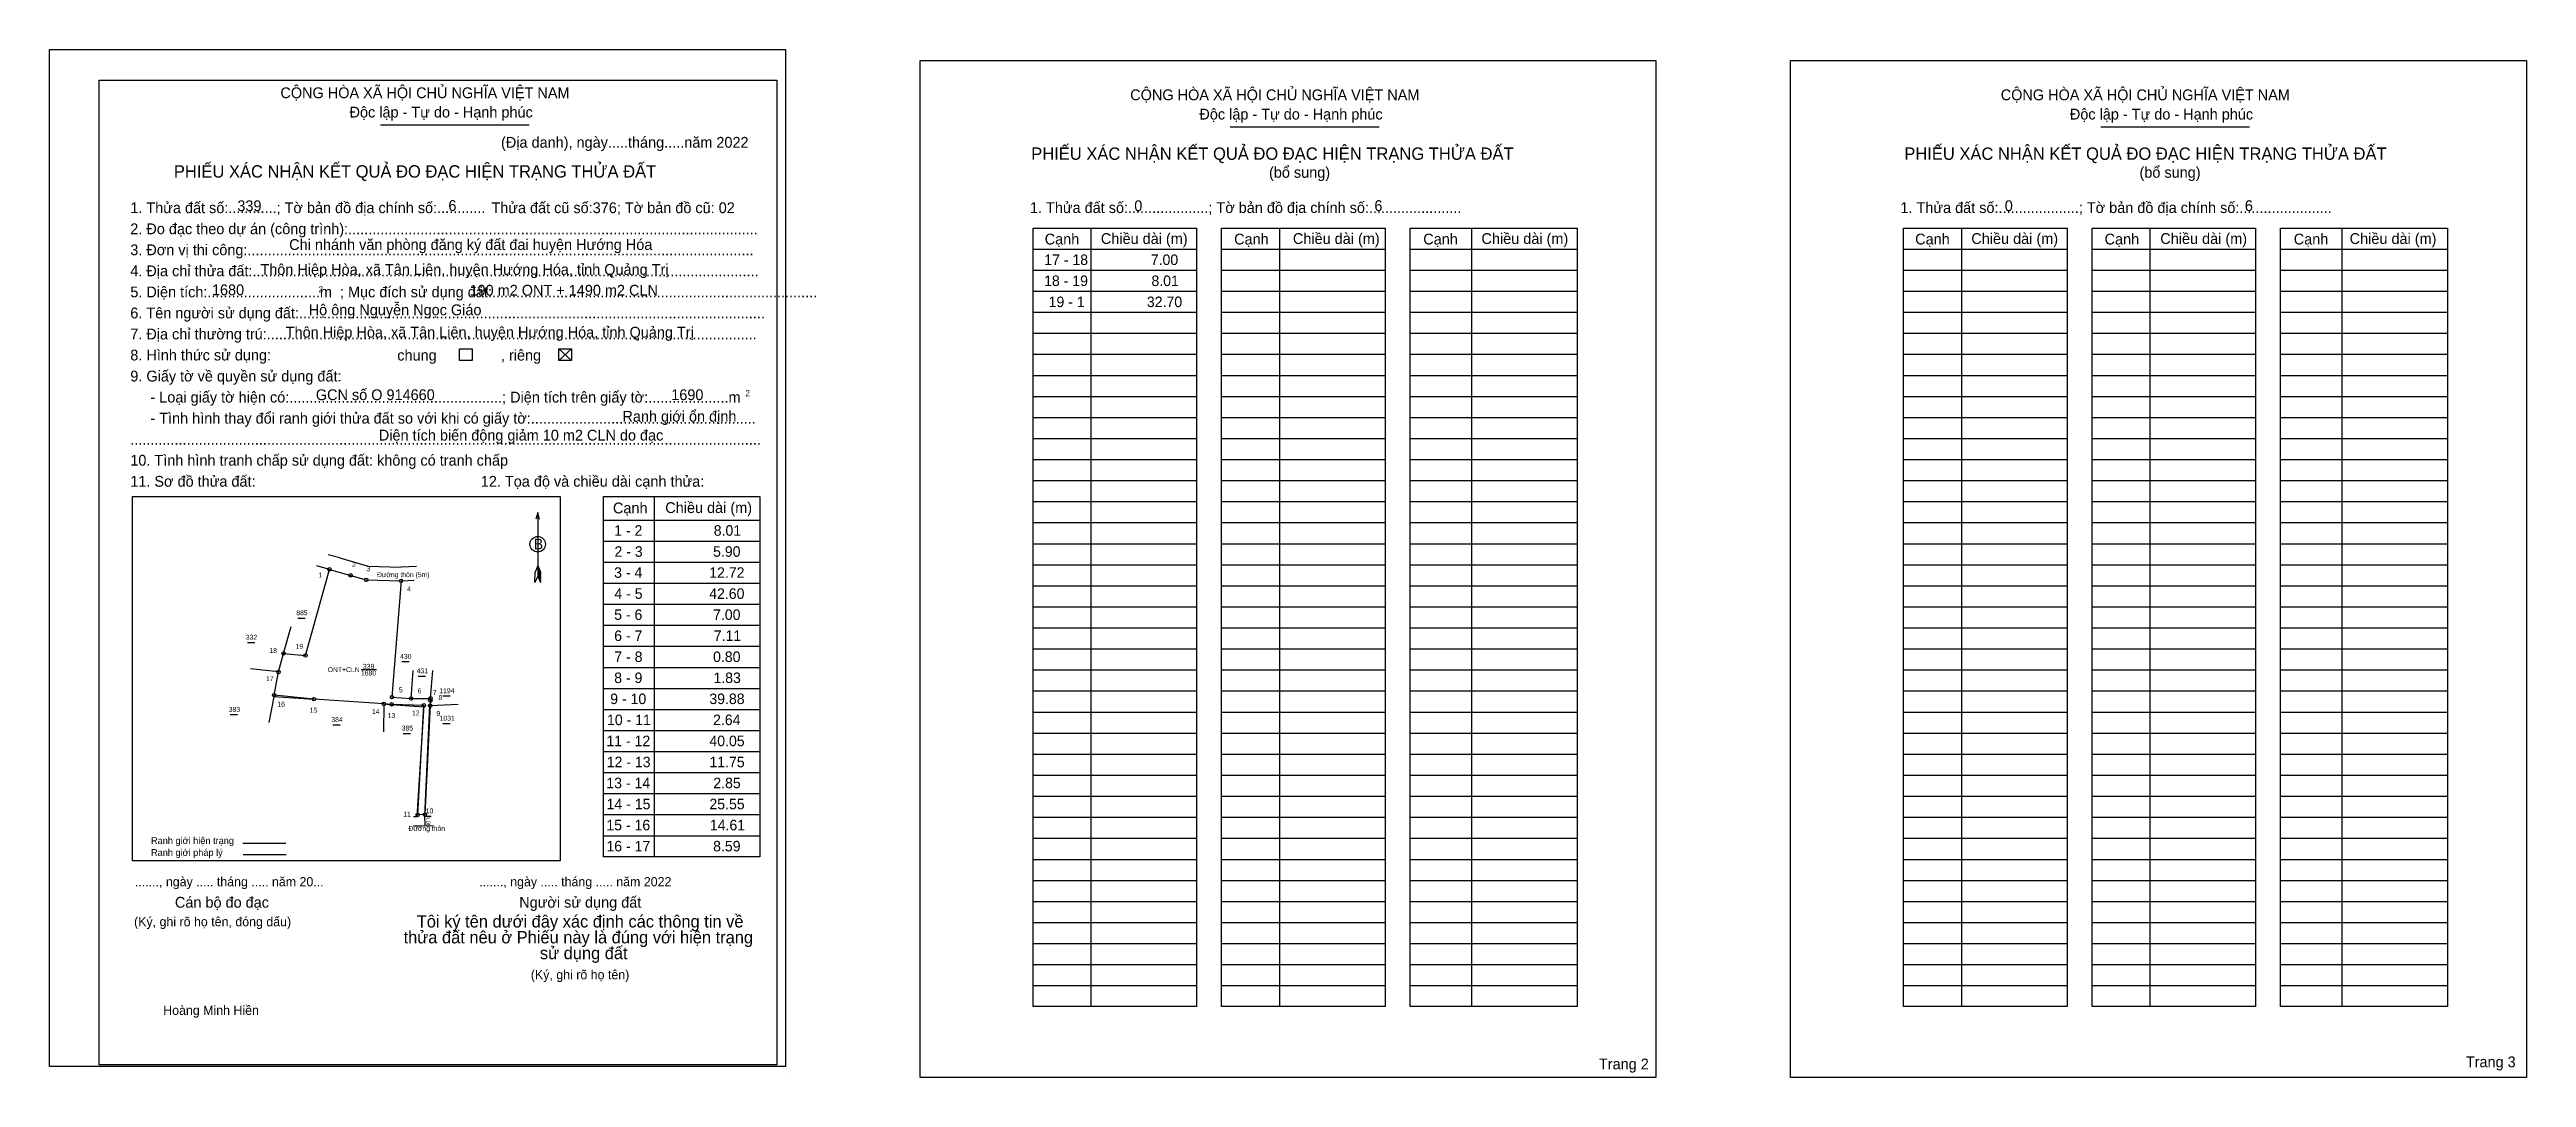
# Model space of a CAD drawing. Extents: x 549137 to 550041, y 1838268 to 1838644.
import ezdxf

# ---------------------------------------------------------------- set-up
doc = ezdxf.new("R2010")
doc.units = 0
for name, color, linetype in [('Level 1', 7, 'Continuous'), ('Level 10', 7, 'Continuous'), ('Level 11', 7, 'Continuous'), ('Level 13', 7, 'Continuous'), ('Level 18', 7, 'Continuous'), ('Level 2', 7, 'Continuous'), ('Level 23', 7, 'Continuous'), ('Level 27', 7, 'Continuous'), ('Level 29', 7, 'Continuous'), ('Level 3', 7, 'Continuous'), ('Level 36', 7, 'Continuous'), ('Level 48', 7, 'Continuous'), ('Level 5', 7, 'Continuous'), ('Level 50', 7, 'Continuous'), ('Level 52', 7, 'Continuous'), ('Level 6', 7, 'Continuous'), ('Level 63', 7, 'Continuous'), ('Level 9', 7, 'Continuous')]:
    doc.layers.add(name, color=color, linetype=linetype)

msp = doc.modelspace()

# ---------------------------------------------------------------- linework, layer by layer
at = {"layer": 'Level 1'}
for p, q in [((549137.08, 1838639.89), (549137.08, 1838639.89)), ((549454.82, 1838639.89), (549454.82, 1838639.89)), ((549257.87, 1838616.33), (549312.2, 1838616.33)), ((549568.08, 1838615.59), (549622.4, 1838615.59)), ((549885.82, 1838615.59), (549940.15, 1838615.59)), ((549496.07, 1838570.96), (549555.77, 1838570.96)), ((549517.21, 1838578.65), (549517.21, 1838294.2)), ((549564.89, 1838570.96), (549624.6, 1838570.96)), ((549586.03, 1838578.65), (549586.03, 1838294.2)), ((549633.72, 1838570.96), (549694.71, 1838570.96)), ((549656.14, 1838578.65), (549656.14, 1838294.2)), ((549813.81, 1838570.96), (549873.52, 1838570.96)), ((549834.95, 1838578.65), (549834.95, 1838294.2)), ((549882.64, 1838570.96), (549942.35, 1838570.96)), ((549903.78, 1838578.65), (549903.78, 1838294.2)), ((549951.46, 1838570.96), (550012.45, 1838570.96)), ((549973.88, 1838578.65), (549973.88, 1838294.2)), ((549496.07, 1838563.27), (549555.77, 1838563.27)), ((549564.89, 1838563.27), (549624.6, 1838563.27)), ((549633.72, 1838563.27), (549694.71, 1838563.27)), ((549813.81, 1838563.27), (549873.52, 1838563.27)), ((549882.64, 1838563.27), (549942.35, 1838563.27)), ((549951.46, 1838563.27), (550012.45, 1838563.27)), ((549496.07, 1838555.58), (549555.77, 1838555.58)), ((549564.89, 1838555.58), (549624.6, 1838555.58)), ((549633.72, 1838555.58), (549694.71, 1838555.58)), ((549813.81, 1838555.58), (549873.52, 1838555.58)), ((549882.64, 1838555.58), (549942.35, 1838555.58)), ((549951.46, 1838555.58), (550012.45, 1838555.58)), ((549496.07, 1838547.9), (549555.77, 1838547.9)), ((549564.89, 1838547.9), (549624.6, 1838547.9)), ((549633.72, 1838547.9), (549694.71, 1838547.9)), ((549813.81, 1838547.9), (549873.52, 1838547.9)), ((549882.64, 1838547.9), (549942.35, 1838547.9)), ((549951.46, 1838547.9), (550012.45, 1838547.9)), ((549322.98, 1838534.52), (549327.6, 1838530.21)), ((549322.98, 1838530.21), (549327.6, 1838534.52)), ((549496.07, 1838540.21), (549555.77, 1838540.21)), ((549564.89, 1838540.21), (549624.6, 1838540.21)), ((549633.72, 1838540.21), (549694.71, 1838540.21)), ((549813.81, 1838540.21), (549873.52, 1838540.21)), ((549882.64, 1838540.21), (549942.35, 1838540.21)), ((549951.46, 1838540.21), (550012.45, 1838540.21)), ((549496.07, 1838532.52), (549555.77, 1838532.52)), ((549564.89, 1838532.52), (549624.6, 1838532.52)), ((549633.72, 1838532.52), (549694.71, 1838532.52)), ((549813.81, 1838532.52), (549873.52, 1838532.52)), ((549882.64, 1838532.52), (549942.35, 1838532.52)), ((549951.46, 1838532.52), (550012.45, 1838532.52)), ((549496.07, 1838524.83), (549555.77, 1838524.83)), ((549496.07, 1838517.15), (549555.77, 1838517.15)), ((549564.89, 1838524.83), (549624.6, 1838524.83)), ((549564.89, 1838517.15), (549624.6, 1838517.15)), ((549633.72, 1838524.83), (549694.71, 1838524.83)), ((549633.72, 1838517.15), (549694.71, 1838517.15)), ((549813.81, 1838524.83), (549873.52, 1838524.83)), ((549813.81, 1838517.15), (549873.52, 1838517.15)), ((549882.64, 1838524.83), (549942.35, 1838524.83)), ((549882.64, 1838517.15), (549942.35, 1838517.15)), ((549951.46, 1838524.83), (550012.45, 1838524.83)), ((549951.46, 1838517.15), (550012.45, 1838517.15)), ((549496.07, 1838509.46), (549555.77, 1838509.46)), ((549564.89, 1838509.46), (549624.6, 1838509.46)), ((549633.72, 1838509.46), (549694.71, 1838509.46)), ((549813.81, 1838509.46), (549873.52, 1838509.46)), ((549882.64, 1838509.46), (549942.35, 1838509.46)), ((549951.46, 1838509.46), (550012.45, 1838509.46)), ((549496.07, 1838501.77), (549555.77, 1838501.77)), ((549564.89, 1838501.77), (549624.6, 1838501.77)), ((549633.72, 1838501.77), (549694.71, 1838501.77)), ((549813.81, 1838501.77), (549873.52, 1838501.77)), ((549882.64, 1838501.77), (549942.35, 1838501.77)), ((549951.46, 1838501.77), (550012.45, 1838501.77)), ((549496.07, 1838494.08), (549555.77, 1838494.08)), ((549564.89, 1838494.08), (549624.6, 1838494.08)), ((549633.72, 1838494.08), (549694.71, 1838494.08)), ((549813.81, 1838494.08), (549873.52, 1838494.08)), ((549882.64, 1838494.08), (549942.35, 1838494.08)), ((549951.46, 1838494.08), (550012.45, 1838494.08)), ((549167.34, 1838480.51), (549167.34, 1838480.51)), ((549357.74, 1838480.55), (549357.74, 1838348.96)), ((549496.07, 1838486.39), (549555.77, 1838486.39)), ((549564.89, 1838486.39), (549624.6, 1838486.39)), ((549633.72, 1838486.39), (549694.71, 1838486.39)), ((549813.81, 1838486.39), (549873.52, 1838486.39)), ((549882.64, 1838486.39), (549942.35, 1838486.39)), ((549951.46, 1838486.39), (550012.45, 1838486.39)), ((549315.27, 1838474.76), (549315.27, 1838451.51)), ((549339.29, 1838471.96), (549396.31, 1838471.96)), ((549496.07, 1838478.71), (549555.77, 1838478.71)), ((549496.07, 1838471.02), (549555.77, 1838471.02)), ((549564.89, 1838478.71), (549624.6, 1838478.71)), ((549564.89, 1838471.02), (549624.6, 1838471.02)), ((549633.72, 1838478.71), (549694.71, 1838478.71)), ((549633.72, 1838471.02), (549694.71, 1838471.02)), ((549813.81, 1838478.71), (549873.52, 1838478.71)), ((549813.81, 1838471.02), (549873.52, 1838471.02)), ((549882.64, 1838478.71), (549942.35, 1838478.71)), ((549882.64, 1838471.02), (549942.35, 1838471.02)), ((549951.46, 1838478.71), (550012.45, 1838478.71)), ((549951.46, 1838471.02), (550012.45, 1838471.02)), ((549339.29, 1838464.28), (549396.31, 1838464.28)), ((549496.07, 1838463.33), (549555.77, 1838463.33)), ((549564.89, 1838463.33), (549624.6, 1838463.33)), ((549633.72, 1838463.33), (549694.71, 1838463.33)), ((549813.81, 1838463.33), (549873.52, 1838463.33)), ((549882.64, 1838463.33), (549942.35, 1838463.33)), ((549951.46, 1838463.33), (550012.45, 1838463.33)), ((549314.24, 1838449.14), (549314.29, 1838452.98)), ((549315.27, 1838455.35), (549314.29, 1838452.98)), ((549315.27, 1838455.35), (549316.25, 1838452.98)), ((549315.27, 1838455.02), (549316.25, 1838452.64)), ((549315.27, 1838454.69), (549316.25, 1838452.3)), ((549315.27, 1838454.35), (549316.27, 1838451.96)), ((549315.27, 1838454.01), (549316.27, 1838451.61)), ((549315.27, 1838453.67), (549316.27, 1838451.26)), ((549315.27, 1838453.34), (549316.27, 1838450.92)), ((549315.27, 1838453.01), (549316.28, 1838450.57)), ((549316.29, 1838449.14), (549316.25, 1838452.98)), ((549339.29, 1838456.59), (549396.31, 1838456.59)), ((549496.07, 1838455.64), (549555.77, 1838455.64)), ((549564.89, 1838455.64), (549624.6, 1838455.64)), ((549633.72, 1838455.64), (549694.71, 1838455.64)), ((549813.81, 1838455.64), (549873.52, 1838455.64)), ((549882.64, 1838455.64), (549942.35, 1838455.64)), ((549951.46, 1838455.64), (550012.45, 1838455.64)), ((549315.27, 1838451.51), (549314.24, 1838449.14)), ((549315.27, 1838452.67), (549316.28, 1838450.23)), ((549315.27, 1838452.34), (549316.28, 1838449.88)), ((549315.27, 1838452.01), (549316.29, 1838449.55)), ((549315.27, 1838451.51), (549316.29, 1838449.14)), ((549339.29, 1838448.9), (549396.31, 1838448.9)), ((549496.07, 1838447.96), (549555.77, 1838447.96)), ((549564.89, 1838447.96), (549624.6, 1838447.96)), ((549633.72, 1838447.96), (549694.71, 1838447.96)), ((549813.81, 1838447.96), (549873.52, 1838447.96)), ((549882.64, 1838447.96), (549942.35, 1838447.96)), ((549951.46, 1838447.96), (550012.45, 1838447.96)), ((549339.29, 1838441.21), (549396.31, 1838441.21)), ((549496.07, 1838440.27), (549555.77, 1838440.27)), ((549564.89, 1838440.27), (549624.6, 1838440.27)), ((549633.72, 1838440.27), (549694.71, 1838440.27)), ((549813.81, 1838440.27), (549873.52, 1838440.27)), ((549882.64, 1838440.27), (549942.35, 1838440.27)), ((549951.46, 1838440.27), (550012.45, 1838440.27)), ((549339.29, 1838433.53), (549396.31, 1838433.53)), ((549339.29, 1838425.84), (549396.31, 1838425.84)), ((549496.07, 1838432.58), (549555.77, 1838432.58)), ((549564.89, 1838432.58), (549624.6, 1838432.58)), ((549633.72, 1838432.58), (549694.71, 1838432.58)), ((549813.81, 1838432.58), (549873.52, 1838432.58)), ((549882.64, 1838432.58), (549942.35, 1838432.58)), ((549951.46, 1838432.58), (550012.45, 1838432.58)), ((549339.29, 1838418.15), (549396.31, 1838418.15)), ((549496.07, 1838424.89), (549555.77, 1838424.89)), ((549496.07, 1838417.21), (549555.77, 1838417.21)), ((549564.89, 1838424.89), (549624.6, 1838424.89)), ((549564.89, 1838417.21), (549624.6, 1838417.21)), ((549633.72, 1838424.89), (549694.71, 1838424.89)), ((549633.72, 1838417.21), (549694.71, 1838417.21)), ((549813.81, 1838424.89), (549873.52, 1838424.89)), ((549813.81, 1838417.21), (549873.52, 1838417.21)), ((549882.64, 1838424.89), (549942.35, 1838424.89)), ((549882.64, 1838417.21), (549942.35, 1838417.21)), ((549951.46, 1838424.89), (550012.45, 1838424.89)), ((549951.46, 1838417.21), (550012.45, 1838417.21)), ((549339.29, 1838410.46), (549396.31, 1838410.46)), ((549496.07, 1838409.52), (549555.77, 1838409.52)), ((549564.89, 1838409.52), (549624.6, 1838409.52)), ((549633.72, 1838409.52), (549694.71, 1838409.52)), ((549813.81, 1838409.52), (549873.52, 1838409.52)), ((549882.64, 1838409.52), (549942.35, 1838409.52)), ((549951.46, 1838409.52), (550012.45, 1838409.52)), ((549339.29, 1838402.78), (549396.31, 1838402.78)), ((549496.07, 1838401.83), (549555.77, 1838401.83)), ((549564.89, 1838401.83), (549624.6, 1838401.83)), ((549633.72, 1838401.83), (549694.71, 1838401.83)), ((549813.81, 1838401.83), (549873.52, 1838401.83)), ((549882.64, 1838401.83), (549942.35, 1838401.83)), ((549951.46, 1838401.83), (550012.45, 1838401.83)), ((549339.29, 1838395.09), (549396.31, 1838395.09)), ((549496.07, 1838394.14), (549555.77, 1838394.14)), ((549564.89, 1838394.14), (549624.6, 1838394.14)), ((549633.72, 1838394.14), (549694.71, 1838394.14)), ((549813.81, 1838394.14), (549873.52, 1838394.14)), ((549882.64, 1838394.14), (549942.35, 1838394.14)), ((549951.46, 1838394.14), (550012.45, 1838394.14)), ((549339.29, 1838387.4), (549396.31, 1838387.4)), ((549496.07, 1838386.45), (549555.77, 1838386.45)), ((549564.89, 1838386.45), (549624.6, 1838386.45)), ((549633.72, 1838386.45), (549694.71, 1838386.45)), ((549813.81, 1838386.45), (549873.52, 1838386.45)), ((549882.64, 1838386.45), (549942.35, 1838386.45)), ((549951.46, 1838386.45), (550012.45, 1838386.45)), ((549339.29, 1838379.71), (549396.31, 1838379.71)), ((549339.29, 1838372.02), (549396.31, 1838372.02)), ((549496.07, 1838378.77), (549555.77, 1838378.77)), ((549564.89, 1838378.77), (549624.6, 1838378.77)), ((549633.72, 1838378.77), (549694.71, 1838378.77)), ((549813.81, 1838378.77), (549873.52, 1838378.77)), ((549882.64, 1838378.77), (549942.35, 1838378.77)), ((549951.46, 1838378.77), (550012.45, 1838378.77)), ((549339.29, 1838364.34), (549396.31, 1838364.34)), ((549496.07, 1838371.08), (549555.77, 1838371.08)), ((549496.07, 1838363.39), (549555.77, 1838363.39)), ((549564.89, 1838371.08), (549624.6, 1838371.08)), ((549564.89, 1838363.39), (549624.6, 1838363.39)), ((549633.72, 1838371.08), (549694.71, 1838371.08)), ((549633.72, 1838363.39), (549694.71, 1838363.39)), ((549813.81, 1838371.08), (549873.52, 1838371.08)), ((549813.81, 1838363.39), (549873.52, 1838363.39)), ((549882.64, 1838371.08), (549942.35, 1838371.08)), ((549882.64, 1838363.39), (549942.35, 1838363.39)), ((549951.46, 1838371.08), (550012.45, 1838371.08)), ((549951.46, 1838363.39), (550012.45, 1838363.39)), ((549339.29, 1838356.65), (549396.31, 1838356.65)), ((549496.07, 1838355.7), (549555.77, 1838355.7)), ((549564.89, 1838355.7), (549624.6, 1838355.7)), ((549633.72, 1838355.7), (549694.71, 1838355.7)), ((549813.81, 1838355.7), (549873.52, 1838355.7)), ((549882.64, 1838355.7), (549942.35, 1838355.7)), ((549951.46, 1838355.7), (550012.45, 1838355.7)), ((549323.49, 1838347.49), (549323.49, 1838347.49)), ((549496.07, 1838348.02), (549555.77, 1838348.02)), ((549564.89, 1838348.02), (549624.6, 1838348.02)), ((549633.72, 1838348.02), (549694.71, 1838348.02)), ((549813.81, 1838348.02), (549873.52, 1838348.02)), ((549882.64, 1838348.02), (549942.35, 1838348.02)), ((549951.46, 1838348.02), (550012.45, 1838348.02)), ((549496.07, 1838340.33), (549555.77, 1838340.33)), ((549564.89, 1838340.33), (549624.6, 1838340.33)), ((549633.72, 1838340.33), (549694.71, 1838340.33)), ((549813.81, 1838340.33), (549873.52, 1838340.33)), ((549882.64, 1838340.33), (549942.35, 1838340.33)), ((549951.46, 1838340.33), (550012.45, 1838340.33)), ((549496.07, 1838332.64), (549555.77, 1838332.64)), ((549564.89, 1838332.64), (549624.6, 1838332.64)), ((549633.72, 1838332.64), (549694.71, 1838332.64)), ((549813.81, 1838332.64), (549873.52, 1838332.64)), ((549882.64, 1838332.64), (549942.35, 1838332.64)), ((549951.46, 1838332.64), (550012.45, 1838332.64)), ((549496.07, 1838324.95), (549555.77, 1838324.95)), ((549496.07, 1838317.27), (549555.77, 1838317.27)), ((549564.89, 1838324.95), (549624.6, 1838324.95)), ((549564.89, 1838317.27), (549624.6, 1838317.27)), ((549633.72, 1838324.95), (549694.71, 1838324.95)), ((549633.72, 1838317.27), (549694.71, 1838317.27)), ((549813.81, 1838324.95), (549873.52, 1838324.95)), ((549813.81, 1838317.27), (549873.52, 1838317.27)), ((549882.64, 1838324.95), (549942.35, 1838324.95)), ((549882.64, 1838317.27), (549942.35, 1838317.27)), ((549951.46, 1838324.95), (550012.45, 1838324.95)), ((549951.46, 1838317.27), (550012.45, 1838317.27)), ((549496.07, 1838309.58), (549555.77, 1838309.58)), ((549564.89, 1838309.58), (549624.6, 1838309.58)), ((549633.72, 1838309.58), (549694.71, 1838309.58)), ((549813.81, 1838309.58), (549873.52, 1838309.58)), ((549882.64, 1838309.58), (549942.35, 1838309.58)), ((549951.46, 1838309.58), (550012.45, 1838309.58)), ((549496.07, 1838301.89), (549555.77, 1838301.89)), ((549564.89, 1838301.89), (549624.6, 1838301.89)), ((549633.72, 1838301.89), (549694.71, 1838301.89)), ((549813.81, 1838301.89), (549873.52, 1838301.89)), ((549882.64, 1838301.89), (549942.35, 1838301.89)), ((549951.46, 1838301.89), (550012.45, 1838301.89)), ((549405.74, 1838268.32), (549405.74, 1838268.32)), ((549723.47, 1838268.32), (549723.47, 1838268.32))]:
    msp.add_line(p, q, dxfattribs=at)
for points in [[(549496.07, 1838578.65), (549555.77, 1838578.65), (549555.77, 1838294.2), (549496.07, 1838294.2)], [(549564.89, 1838578.65), (549624.6, 1838578.65), (549624.6, 1838294.2), (549564.89, 1838294.2)], [(549633.72, 1838578.65), (549694.71, 1838578.65), (549694.71, 1838294.2), (549633.72, 1838294.2)], [(549813.81, 1838578.65), (549873.52, 1838578.65), (549873.52, 1838294.2), (549813.81, 1838294.2)], [(549882.64, 1838578.65), (549942.35, 1838578.65), (549942.35, 1838294.2), (549882.64, 1838294.2)], [(549951.46, 1838578.65), (550012.45, 1838578.65), (550012.45, 1838294.2), (549951.46, 1838294.2)], [(549167.34, 1838480.51), (549323.49, 1838480.51), (549323.49, 1838347.49), (549167.34, 1838347.49)], [(549339.29, 1838480.55), (549396.31, 1838480.55), (549396.31, 1838348.96), (549339.29, 1838348.96)]]:
    msp.add_lwpolyline(points, close=True, dxfattribs=at)
msp.add_lwpolyline([(549315.93, 1838472.29), (549315.27, 1838474.76), (549314.6, 1838472.29)], dxfattribs=at)
msp.add_circle((549315.27, 1838463.14), 2.84, dxfattribs=at)
at = {"layer": 'Level 10'}
for p, q in [((549269.89, 1838360.27), (549272.9, 1838360.25)), ((549272.9, 1838360.25), (549277.18, 1838360.44))]:
    msp.add_line(p, q, dxfattribs=at)
msp.add_lwpolyline([(549219.07, 1838408.02), (549220.68, 1838416.46), (549222.54, 1838423.21), (549230.51, 1838422.46), (549239.3, 1838453.96), (549247, 1838451.76), (549252.67, 1838450.14), (549265.38, 1838449.75), (549262.07, 1838407.28), (549269.05, 1838406.75), (549276.16, 1838406.81), (549276.1, 1838406.01), (549276.01, 1838404.18), (549274.1, 1838364.35), (549271.46, 1838364.27), (549273.68, 1838404.26), (549261.94, 1838404.63), (549259.1, 1838404.8), (549233.61, 1838406.55)], close=True, dxfattribs=at)
at = {"layer": 'Level 11'}
for centre in [(549239.3, 1838453.96), (549247, 1838451.76), (549252.67, 1838450.14), (549265.38, 1838449.75), (549220.68, 1838416.46), (549222.54, 1838423.21), (549230.51, 1838422.46), (549219.07, 1838408.02), (549219.07, 1838408.02), (549262.07, 1838407.28), (549233.61, 1838406.55), (549259.1, 1838404.8), (549261.94, 1838404.63), (549269.05, 1838406.75), (549273.68, 1838404.26), (549276.01, 1838404.18), (549276.1, 1838406.01), (549276.16, 1838406.81), (549271.46, 1838364.27), (549274.1, 1838364.35)]:
    msp.add_circle(centre, 0.641, dxfattribs=at)
at = {"layer": 'Level 18'}
for p, q in [((549218.98, 1838407.56), (549233.61, 1838406.55)), ((549260.06, 1838404.73), (549273.64, 1838403.68))]:
    msp.add_line(p, q, dxfattribs=at)
at = {"layer": 'Level 2'}
for points in [[(549137.08, 1838643.86), (549405.73, 1838643.86), (549405.73, 1838272.29), (549137.08, 1838272.29)], [(549454.82, 1838639.89), (549723.47, 1838639.89), (549723.47, 1838268.32), (549454.82, 1838268.32)], [(549772.57, 1838639.89), (550041.22, 1838639.89), (550041.22, 1838268.32), (549772.57, 1838268.32)]]:
    msp.add_lwpolyline(points, close=True, dxfattribs=at)
at = {"layer": 'Level 23'}
for p, q in [((549243.04, 1838458.14), (549238.8, 1838459.26)), ((549243.04, 1838458.14), (549253.43, 1838455.12)), ((549253.43, 1838455.12), (549265.48, 1838454.77)), ((549271.05, 1838455.05), (549265.48, 1838454.77)), ((549274.07, 1838363.73), (549276.37, 1838363.82))]:
    msp.add_line(p, q, dxfattribs=at)
msp.add_lwpolyline([(549269.96, 1838363.64), (549271.14, 1838363.64), (549271.43, 1838363.65)], dxfattribs=at)
at = {"layer": 'Level 27'}
for p, q in [((549239.3, 1838453.96), (549234.64, 1838455.18)), ((549265.38, 1838449.75), (549270.21, 1838450.01)), ((549222.54, 1838423.21), (549225.26, 1838433.09)), ((549220.68, 1838416.46), (549210.49, 1838417.6)), ((549269.05, 1838406.75), (549269.83, 1838416.97)), ((549276.16, 1838406.81), (549276.95, 1838417.03)), ((549219.07, 1838408.02), (549217.1, 1838397.96)), ((549259.1, 1838404.8), (549258.99, 1838394.55)), ((549276.01, 1838404.18), (549286.25, 1838404.7))]:
    msp.add_line(p, q, dxfattribs=at)
at = {"layer": 'Level 29'}
for p, q in [((549273.68, 1838404.26), (549271.14, 1838363.64)), ((549274.07, 1838363.73), (549275.93, 1838404.18)), ((549275.93, 1838404.18), (549276.01, 1838404.18))]:
    msp.add_line(p, q, dxfattribs=at)
at = {"layer": 'Level 3'}
msp.add_lwpolyline([(549155.24, 1838632.72), (549402.53, 1838632.72), (549402.53, 1838272.98), (549155.24, 1838272.98)], close=True, dxfattribs=at)
at = {"layer": 'Level 5'}
for p, q in [((549274.19, 1838360.31), (549274.06, 1838364.35)), ((549207.6, 1838353.94), (549223.32, 1838353.94)), ((549207.77, 1838349.76), (549223.48, 1838349.76))]:
    msp.add_line(p, q, dxfattribs=at)
at = {"layer": 'Level 50'}
for points in [[(549286.68, 1838534.52), (549291.3, 1838534.52), (549291.3, 1838530.21), (549286.68, 1838530.21)], [(549322.98, 1838534.52), (549327.6, 1838534.52), (549327.6, 1838530.21), (549322.98, 1838530.21)]]:
    msp.add_lwpolyline(points, close=True, dxfattribs=at)
at = {"layer": 'Level 63'}
for p, q in [((549227.73, 1838436.16), (549230.38, 1838436.16)), ((549209.32, 1838427.21), (549211.98, 1838427.21)), ((549265.67, 1838420.24), (549268.32, 1838420.24)), ((549271.61, 1838414.94), (549274.26, 1838414.94)), ((549280.63, 1838407.69), (549283.28, 1838407.69)), ((549203.05, 1838400.87), (549205.7, 1838400.87)), ((549240.55, 1838397.16), (549243.2, 1838397.16)), ((549266.21, 1838394.04), (549268.86, 1838394.04)), ((549280.63, 1838397.63), (549283.28, 1838397.63))]:
    msp.add_line(p, q, dxfattribs=at)
at = {"layer": 'Level 9'}
msp.add_line((549250.88, 1838417.32), (549256.45, 1838417.32), dxfattribs=at)

# ---------------------------------------------------------------- texts
at = {"layer": 'Level 1'}
for s, height, p in [('CỘNG HÒA XÃ HỘI CHỦ NGHĨA VIỆT NAM', 3.9461, (549221.35, 1838626.07)), ('CỘNG HÒA XÃ HỘI CHỦ NGHĨA VIỆT NAM', 3.9461, (549531.56, 1838625.33)), ('CỘNG HÒA XÃ HỘI CHỦ NGHĨA VIỆT NAM', 3.9461, (549849.31, 1838625.33)), ('Độc lập - Tự do - Hạnh phúc', 3.9461, (549246.59, 1838619.02)), ('Độc lập - Tự do - Hạnh phúc', 3.9461, (549556.8, 1838618.28)), ('Độc lập - Tự do - Hạnh phúc', 3.9461, (549874.55, 1838618.28)), ('(Địa danh), ngày.....tháng.....năm 2022', 3.9461, (549301.88, 1838607.98)), ('PHIẾU XÁC NHẬN KẾT QUẢ ĐO ĐẠC HIỆN TRẠNG THỬA ĐẤT', 4.5103, (549495.43, 1838603.56)), ('PHIẾU XÁC NHẬN KẾT QUẢ ĐO ĐẠC HIỆN TRẠNG THỬA ĐẤT', 4.5103, (549814.11, 1838603.56)), ('PHIẾU XÁC NHẬN KẾT QUẢ ĐO ĐẠC HIỆN TRẠNG THỬA ĐẤT', 4.5103, (549182.47, 1838597.07)), ('(bổ sung)', 3.946, (549582.22, 1838597.01)), ('(bổ sung)', 3.946, (549899.97, 1838597.01)), ('1. Thửa đất số:............; Tờ bản đồ địa chính số:............', 3.9461, (549166.56, 1838584.08)), ('Thửa đất cũ số:376; Tờ bản đồ cũ: 02', 3.9461, (549298.38, 1838584.08)), ('1. Thửa đất số:....................; Tờ bản đồ địa chính số:.......................', 3.9461, (549494.96, 1838584.12)), ('1. Thửa đất số:....................; Tờ bản đồ địa chính số:.......................', 3.9461, (549812.7, 1838584.12)), ('2. Đo đạc theo dự án (công trình):......................................................................................................', 3.94613, (549166.56, 1838576.39)), ('3. Đơn vị thi công:..............................................................................................................................', 3.94613, (549166.56, 1838568.71)), ('Cạnh', 3.946, (549500.34, 1838572.63)), ('Chiều dài (m)', 3.9461, (549520.84, 1838572.82)), ('Cạnh', 3.946, (549569.49, 1838572.63)), ('Chiều dài (m)', 3.9461, (549590.94, 1838572.82)), ('Cạnh', 3.946, (549638.52, 1838572.63)), ('Chiều dài (m)', 3.9461, (549659.77, 1838572.82)), ('Cạnh', 3.946, (549818.08, 1838572.63)), ('Chiều dài (m)', 3.9461, (549838.58, 1838572.82)), ('Cạnh', 3.946, (549887.23, 1838572.63)), ('Chiều dài (m)', 3.9461, (549907.56, 1838572.82)), ('Cạnh', 3.946, (549956.27, 1838572.63)), ('Chiều dài (m)', 3.9461, (549976.69, 1838572.82)), ('4. Địa chỉ thửa đất:..............................................................................................................................', 3.94613, (549166.56, 1838561.02)), ('5. Diện tích:............................m  ; Mục đích sử dụng đất:.................................................................................', 3.94613, (549166.56, 1838553.33)), ('2', 2.25, (549235.24, 1838555.12)), ('6. Tên người sử dụng đất:....................................................................................................................', 3.94613, (549166.56, 1838545.64)), ('7. Địa chỉ thường trú:..........................................................................................................................', 3.94613, (549166.56, 1838537.95)), ('chung                , riêng', 3.9461, (549264.02, 1838530.23)), ('9. Giấy tờ về quyền sử dụng đất:', 3.9461, (549166.56, 1838522.58)), ('     - Loại giấy tờ hiện có:.....................................................; Diện tích trên giấy tờ:....................m', 3.94613, (549166.56, 1838514.89)), ('2', 2.25, (549391.09, 1838517.2)), ('     - Tình hình thay đổi ranh giới thửa đất so với khi có giấy tờ:........................................................', 3.94613, (549166.56, 1838507.2)), ('.............................................................................................................................................................', 3.94613, (549166.56, 1838499.52)), ('10. Tình hình tranh chấp sử dụng đất: không có tranh chấp', 3.9461, (549166.56, 1838491.83)), ('11. Sơ đồ thửa đất:', 3.9461, (549166.56, 1838484.14)), ('12. Tọa độ và chiều dài cạnh thửa:', 3.9461, (549294.51, 1838484.14)), ('Cạnh', 3.946, (549342.75, 1838474.4)), ('Chiều dài (m)', 3.9461, (549361.84, 1838474.53)), ('B', 3.84, (549313.85, 1838461.27)), ('......., ngày ..... tháng ..... năm 20...', 3.3826, (549168.24, 1838338.16)), ('......., ngày ..... tháng ..... năm 2022', 3.3826, (549293.92, 1838338.16)), ('(Ký, ghi rõ họ tên, đóng dấu)', 3.3826, (549167.94, 1838323.56)), ('Cán bộ đo đạc', 3.9461, (549182.85, 1838330.35)), ('Tôi ký tên dưới đây xác định các thông tin về', 4.4842, (549271.12, 1838323.11)), ('Người sử dụng đất', 3.9461, (549308.53, 1838330.35)), ('thửa đất nêu ở Phiếu này là đúng với hiện trạng', 4.4842, (549266.32, 1838317.32)), ('sử dụng đất', 4.4842, (549316.07, 1838311.54)), ('(Ký, ghi rõ họ tên)', 3.3826, (549312.76, 1838304.2)), ('Hoàng Minh Hiền', 3.3826, (549178.57, 1838291.19)), ('Trang 2', 3.946, (549702.66, 1838271.29)), ('Trang 3', 3.946, (550019.09, 1838272.06))]:
    msp.add_text(s, height=height, dxfattribs=at).set_placement(p)
at = {"layer": 'Level 13'}
for s, p in [('ONT+CLN', (549238.61, 1838416.42)), ('1680', (549250.75, 1838415.18)), ('339', (549251.48, 1838417.63))]:
    msp.add_text(s, height=1.8, dxfattribs=at).set_placement(p)
at = {"layer": 'Level 36'}
for s, p in [('885', (549227.15, 1838437.19)), ('332', (549208.71, 1838428.24)), ('430', (549265.05, 1838421.27)), ('431', (549271.1, 1838415.97)), ('1194', (549279.34, 1838408.71)), ('383', (549202.49, 1838401.9)), ('384', (549239.93, 1838398.18)), ('1031', (549279.46, 1838398.66)), ('385', (549265.63, 1838395.06))]:
    msp.add_text(s, height=1.8, dxfattribs=at).set_placement(p)
at = {"layer": 'Level 48'}
msp.add_text('8. Hình thức sử dụng:', height=3.9463, dxfattribs=at).set_placement((549166.56, 1838530.27))
at = {"layer": 'Level 5'}
msp.add_text('4.00', height=1.5, rotation=271.73669, dxfattribs=at).set_placement((549274.5, 1838363.86))
at = {"layer": 'Level 52'}
for s, p in [('18 - 19', (549500.12, 1838557.45)), ('17 - 18', (549500.17, 1838565.14)), ('7.00', (549539.06, 1838565.14)), ('8.01', (549539.3, 1838557.45)), ('19 - 1', (549501.77, 1838549.76)), ('32.70', (549537.64, 1838549.76)), ('2 - 3', (549343.31, 1838458.55)), ('1 - 2', (549343.19, 1838466.24)), ('5.90', (549379.29, 1838458.55)), ('8.01', (549379.53, 1838466.24)), ('3 - 4', (549343.17, 1838450.86)), ('12.72', (549377.88, 1838450.86)), ('4 - 5', (549343.26, 1838443.17)), ('42.60', (549377.87, 1838443.17)), ('5 - 6', (549343.18, 1838435.49)), ('7.00', (549379.29, 1838435.49)), ('6 - 7', (549343.2, 1838427.8)), ('7.11', (549379.53, 1838427.8)), ('7 - 8', (549343.24, 1838420.11)), ('0.80', (549379.29, 1838420.11)), ('9 - 10', (549341.75, 1838404.74)), ('8 - 9', (549343.19, 1838412.42)), ('39.88', (549377.93, 1838404.74)), ('1.83', (549379.42, 1838412.42)), ('10 - 11', (549340.58, 1838397.05)), ('2.64', (549379.28, 1838397.05)), ('11 - 12', (549340.35, 1838389.36)), ('40.05', (549377.95, 1838389.36)), ('12 - 13', (549340.47, 1838381.67)), ('11.75', (549377.95, 1838381.67)), ('13 - 14', (549340.33, 1838373.99)), ('2.85', (549379.37, 1838373.99)), ('15 - 16', (549340.34, 1838358.61)), ('14 - 15', (549340.42, 1838366.3)), ('25.55', (549377.95, 1838366.3)), ('14.61', (549378.11, 1838358.61)), ('16 - 17', (549340.36, 1838350.92)), ('8.59', (549379.31, 1838350.92))]:
    msp.add_text(s, height=3.844, dxfattribs=at).set_placement(p)
at = {"layer": 'Level 6'}
for s, height, p in [('339', 3.946, (549205.64, 1838584.81)), ('6', 3.95, (549282.67, 1838584.88)), ('0', 3.95, (549533.04, 1838584.81)), ('6', 3.95, (549620.69, 1838584.84)), ('0', 3.95, (549850.78, 1838584.81)), ('6', 3.95, (549938.43, 1838584.84)), ('Chi nhánh văn phòng đăng ký đất đai huyện Hướng Hóa', 3.9463, (549224.55, 1838570.64)), ('Thôn Hiệp Hòa, xã Tân Liên, huyện Hướng Hóa, tỉnh Quảng Trị', 3.9463, (549214.06, 1838561.54)), ('1680', 3.946, (549196.37, 1838554.1)), ('190 m2 ONT + 1490 m2 CLN', 3.9463, (549290.39, 1838553.94)), ('Hộ ông Nguyễn Ngọc Giáo', 3.9463, (549231.68, 1838546.79)), ('Thôn Hiệp Hòa, xã Tân Liên, huyện Hướng Hóa, tỉnh Quảng Trị', 3.9463, (549223.29, 1838538.61)), ('GCN số O 914660', 3.9463, (549234.28, 1838515.77)), ('1690', 3.946, (549364.02, 1838515.77)), ('Ranh giới ổn định', 3.9463, (549346.21, 1838507.88)), ('Diện tích biến động giảm 10 m2 CLN do đạc', 3.9463, (549257.28, 1838501)), ('Đường thôn (5m)', 1.8, (549256.6, 1838451.11)), ('Ranh giới hiện trạng', 2.5, (549174.13, 1838353.61)), ('Đường thôn ', 1.8, (549268.09, 1838358.39)), ('Ranh giới pháp lý', 2.5, (549174.13, 1838349.26))]:
    msp.add_text(s, height=height, dxfattribs=at).set_placement(p)
at = {"layer": 'Level 9'}
for s, p in [('1', (549235.24, 1838451.02)), ('2', (549247.52, 1838454.8)), ('3', (549252.75, 1838453.29)), ('4', (549267.62, 1838445.91)), ('19', (549226.91, 1838424.94)), ('18', (549217.33, 1838423.4)), ('17', (549216.11, 1838413.13)), ('5', (549264.61, 1838409.05)), ('6', (549271.43, 1838408.65)), ('7', (549276.99, 1838408.08)), ('8', (549279.05, 1838406.21)), ('16', (549220.23, 1838403.83)), ('15', (549232.02, 1838401.57)), ('14', (549254.8, 1838401.12)), ('13', (549260.53, 1838399.63)), ('12', (549269.38, 1838400.59)), ('9', (549278.31, 1838400.39)), ('11', (549266.2, 1838363.6)), ('10', (549274.41, 1838364.83))]:
    msp.add_text(s, height=1.8, dxfattribs=at).set_placement(p)

doc.saveas('drawing.dxf')
